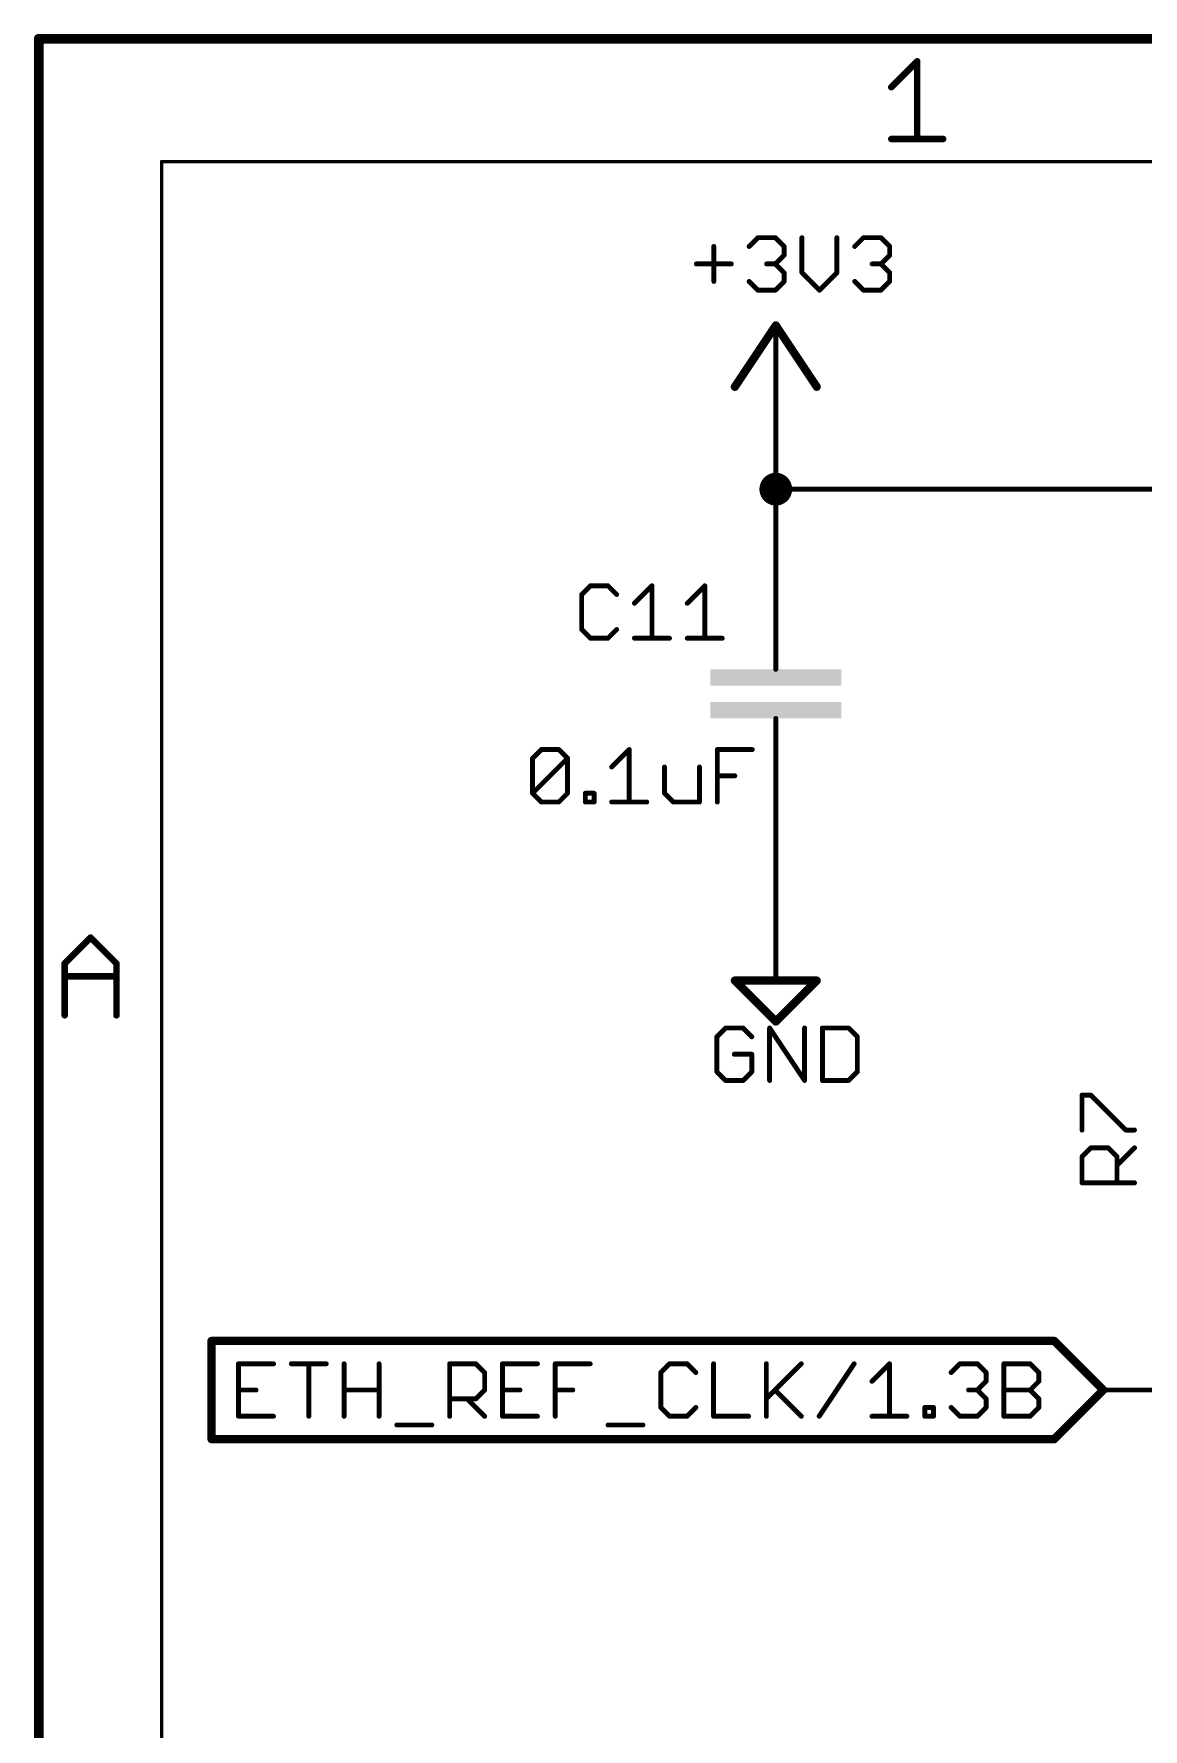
# Model space of a CAD drawing. Extents: x 0 to 388, y 0 to 261.
# Drawn here: x -0.2 to 34.3, y 207.9 to 260.5 of the extents above; entities that cross this region are included whole.
import ezdxf

# ---------------------------------------------------------------- set-up
doc = ezdxf.new("R2010")
doc.units = 0
for name, color, linetype in [('91', 94, 'CONTINUOUS'), ('94', 14, 'CONTINUOUS'), ('95', 251, 'CONTINUOUS'), ('96', 251, 'CONTINUOUS')]:
    doc.layers.add(name, color=color, linetype=linetype)

# ---------------------------------------------------------------- blocks, each defined once
blk = doc.blocks.new('RECT')
blk.add_solid([(-0.5, -0.5), (0.5, -0.5), (-0.5, 0.5), (0.5, 0.5)])

msp = doc.modelspace()

# ---------------------------------------------------------------- linework, layer by layer
at = {"layer": '91', "const_width": 0.1524}
for points in [[(22.86, 246.38), (22.86, 248.92)], [(38.1, 246.38), (22.86, 246.38)], [(22.86, 246.38), (22.86, 243.84)], [(22.86, 233.68), (22.86, 236.22)], [(35.56, 218.44), (33.02, 218.44)]]:
    msp.add_lwpolyline(points, dxfattribs=at)
at = {"layer": '91'}
for points, const_width in [([(22.8981, 248.92, 1), (22.8219, 248.92)], 0.0762), ([(22.86, 246.126, 1), (22.86, 246.634, 1), (22.86, 246.126)], 0.508), ([(22.86, 246.4181, 1), (22.86, 246.3419)], 0.0762), ([(22.8981, 246.38, 1), (22.8219, 246.38)], 0.0762), ([(22.8219, 246.38, 1), (22.8981, 246.38)], 0.0762), ([(22.8219, 243.84, 1), (22.8981, 243.84)], 0.0762), ([(22.8981, 236.22, 1), (22.8219, 236.22)], 0.0762), ([(22.8219, 233.68, 1), (22.8981, 233.68)], 0.0762), ([(33.02, 218.4781, 1), (33.02, 218.4019)], 0.0762)]:
    msp.add_lwpolyline(points, format="xyb", dxfattribs=dict(at, const_width=const_width))
at = {"layer": '94'}
for points, const_width in [([(0, 260.35), (0, 0)], 0.3), ([(387.35, 260.35), (0, 260.35)], 0.3), ([(26.4431, 258.8475), (27.2461, 259.6505)], 0.2032), ([(27.2461, 259.6505), (27.2461, 257.2416)], 0.2032), ([(26.4431, 257.2416), (28.049, 257.2416)], 0.2032), ([(3.81, 256.54), (3.81, 3.81)], 0.1), ([(383.54, 256.54), (3.81, 256.54)], 0.1), ([(22.86, 251.46), (21.59, 249.555)], 0.254), ([(24.13, 249.555), (22.86, 251.46)], 0.254), ([(22.86, 248.92), (22.86, 251.46)], 0.1524), ([(22.86, 243.84), (22.86, 241.3)], 0.1524), ([(22.86, 240.792), (22.86, 241.3)], 0.1524), ([(22.86, 238.76), (22.86, 239.268)], 0.1524), ([(22.86, 236.22), (22.86, 238.76)], 0.1524), ([(22.86, 233.68), (22.86, 231.14)], 0.1524), ([(0.805, 231.6695), (1.6079, 232.4725)], 0.2032), ([(1.6079, 232.4725), (2.4109, 231.6695)], 0.2032), ([(0.805, 230.0636), (0.805, 231.6695)], 0.2032), ([(0.805, 231.268), (2.4109, 231.268)], 0.2032), ([(2.4109, 231.6695), (2.4109, 230.0636)], 0.2032), ([(21.59, 231.14), (24.13, 231.14)], 0.254), ([(22.86, 229.87), (21.59, 231.14)], 0.254), ([(24.13, 231.14), (22.86, 229.87)], 0.254)]:
    msp.add_lwpolyline(points, dxfattribs=dict(at, const_width=const_width))
for points, const_width in [([(0.075, 260.35, 1), (-0.075, 260.35)], 0.15), ([(0, 260.425, 1), (0, 260.275)], 0.15), ([(27.2968, 259.6505, 1), (27.1953, 259.6505)], 0.1016), ([(27.282, 259.6145, 1), (27.2101, 259.6864)], 0.1016), ([(26.4072, 258.8834, 1), (26.479, 258.8116)], 0.1016), ([(26.4431, 257.2924, 1), (26.4431, 257.1908)], 0.1016), ([(27.1953, 257.2416, 1), (27.2968, 257.2416)], 0.1016), ([(28.049, 257.1908, 1), (28.049, 257.2924)], 0.1016), ([(3.835, 256.54, 1), (3.785, 256.54)], 0.05), ([(3.81, 256.565, 1), (3.81, 256.515)], 0.05), ([(22.9128, 251.4952, 1), (22.8072, 251.4248)], 0.127), ([(22.9128, 251.4248, 1), (22.8072, 251.4952)], 0.127), ([(22.8981, 251.46, 1), (22.8219, 251.46)], 0.0762), ([(21.5372, 249.5902, 1), (21.6428, 249.5198)], 0.127), ([(24.0772, 249.5198, 1), (24.1828, 249.5902)], 0.127), ([(22.8219, 248.92, 1), (22.8981, 248.92)], 0.0762), ([(22.8981, 243.84, 1), (22.8219, 243.84)], 0.0762), ([(22.8981, 241.3, 1), (22.8219, 241.3)], 0.0762), ([(22.8219, 241.3, 1), (22.8981, 241.3)], 0.0762), ([(22.8219, 240.792, 1), (22.8981, 240.792)], 0.0762), ([(22.8981, 239.268, 1), (22.8219, 239.268)], 0.0762), ([(22.8981, 238.76, 1), (22.8219, 238.76)], 0.0762), ([(22.8219, 238.76, 1), (22.8981, 238.76)], 0.0762), ([(22.8219, 236.22, 1), (22.8981, 236.22)], 0.0762), ([(22.8981, 233.68, 1), (22.8219, 233.68)], 0.0762), ([(1.6438, 232.5084, 1), (1.572, 232.4365)], 0.1016), ([(1.6438, 232.4365, 1), (1.572, 232.5084)], 0.1016), ([(0.8558, 231.6695, 1), (0.7542, 231.6695)], 0.1016), ([(0.7691, 231.7054, 1), (0.8409, 231.6336)], 0.1016), ([(0.805, 231.3188, 1), (0.805, 231.2172)], 0.1016), ([(2.4617, 231.6695, 1), (2.3601, 231.6695)], 0.1016), ([(2.375, 231.6336, 1), (2.4468, 231.7054)], 0.1016), ([(2.4109, 231.2172, 1), (2.4109, 231.3188)], 0.1016), ([(21.59, 231.2035, 1), (21.59, 231.0765)], 0.127), ([(21.6349, 231.1849, 1), (21.5451, 231.0951)], 0.127), ([(22.8219, 231.14, 1), (22.8981, 231.14)], 0.0762), ([(24.1749, 231.0951, 1), (24.0851, 231.1849)], 0.127), ([(24.13, 231.0765, 1), (24.13, 231.2035)], 0.127), ([(0.7542, 230.0636, 1), (0.8558, 230.0636)], 0.1016), ([(2.3601, 230.0636, 1), (2.4617, 230.0636)], 0.1016), ([(22.8151, 229.9149, 1), (22.9049, 229.8251)], 0.127), ([(22.8151, 229.8251, 1), (22.9049, 229.9149)], 0.127)]:
    msp.add_lwpolyline(points, format="xyb", dxfattribs=dict(at, const_width=const_width))
at = {"layer": '95'}
for points, const_width in [([(17.1114, 243.3842), (16.8402, 243.113)], 0.1524), ([(17.6537, 243.3842), (17.1114, 243.3842)], 0.1524), ([(17.9249, 243.113), (17.6537, 243.3842)], 0.1524), ([(18.4774, 242.8419), (19.0197, 243.3842)], 0.1524), ([(19.0197, 243.3842), (19.0197, 241.7572)], 0.1524), ([(20.1145, 242.8419), (20.6568, 243.3842)], 0.1524), ([(20.6568, 243.3842), (20.6568, 241.7572)], 0.1524), ([(16.8402, 243.113), (16.8402, 242.0284)], 0.1524), ([(16.8402, 242.0284), (17.1114, 241.7572)], 0.1524), ([(17.6537, 241.7572), (17.9249, 242.0284)], 0.1524), ([(17.1114, 241.7572), (17.6537, 241.7572)], 0.1524), ([(18.4774, 241.7572), (19.562, 241.7572)], 0.1524), ([(20.1145, 241.7572), (21.1992, 241.7572)], 0.1524), ([(32.3582, 226.5034), (32.3582, 227.588)], 0.1524), ([(32.3582, 227.588), (32.6294, 227.588)], 0.1524), ([(32.6294, 227.588), (33.714, 226.5034)], 0.1524), ([(33.714, 226.5034), (33.9852, 226.5034)], 0.1524), ([(32.3582, 225.6797), (32.6294, 225.9509)], 0.1524), ([(32.3582, 224.8662), (32.3582, 225.6797)], 0.1524), ([(32.6294, 225.9509), (33.1717, 225.9509)], 0.1524), ([(33.1717, 225.9509), (33.4429, 225.6797)], 0.1524), ([(33.4429, 225.4085), (33.9852, 225.9509)], 0.1524), ([(33.4429, 225.6797), (33.4429, 224.8662)], 0.1524), ([(33.9852, 224.8662), (32.3582, 224.8662)], 0.1524), ([(31.496, 219.964), (5.358, 219.964)], 0.254), ([(5.358, 216.916), (5.358, 219.964)], 0.254), ([(33.02, 218.44), (31.496, 219.964)], 0.254), ([(7.2809, 219.2542), (6.1962, 219.2542)], 0.1524), ([(6.1962, 219.2542), (6.1962, 217.6272)], 0.1524), ([(7.8334, 219.2542), (8.918, 219.2542)], 0.1524), ([(8.3757, 217.6272), (8.3757, 219.2542)], 0.1524), ([(9.4705, 217.6272), (9.4705, 219.2542)], 0.1524), ([(10.5552, 219.2542), (10.5552, 217.6272)], 0.1524), ([(12.7449, 217.6272), (12.7449, 219.2542)], 0.1524), ([(12.7449, 219.2542), (13.5584, 219.2542)], 0.1524), ([(13.5584, 219.2542), (13.8295, 218.983)], 0.1524), ([(15.4667, 219.2542), (14.382, 219.2542)], 0.1524), ([(14.382, 219.2542), (14.382, 217.6272)], 0.1524), ([(16.0192, 217.6272), (16.0192, 219.2542)], 0.1524), ([(16.0192, 219.2542), (17.1038, 219.2542)], 0.1524), ([(19.5646, 219.2542), (19.2935, 218.983)], 0.1524), ([(20.107, 219.2542), (19.5646, 219.2542)], 0.1524), ([(20.3781, 218.983), (20.107, 219.2542)], 0.1524), ([(20.9306, 219.2542), (20.9306, 217.6272)], 0.1524), ([(22.5678, 219.2542), (22.5678, 217.6272)], 0.1524), ([(22.5678, 218.1695), (23.6525, 219.2542)], 0.1524), ([(24.205, 217.6272), (25.2896, 219.2542)], 0.1524), ([(25.8421, 218.7119), (26.3844, 219.2542)], 0.1524), ([(26.3844, 219.2542), (26.3844, 217.6272)], 0.1524), ([(28.2978, 218.983), (28.569, 219.2542)], 0.1524), ([(28.569, 219.2542), (29.1113, 219.2542)], 0.1524), ([(29.1113, 219.2542), (29.3825, 218.983)], 0.1524), ([(29.935, 217.6272), (29.935, 219.2542)], 0.1524), ([(29.935, 219.2542), (30.7485, 219.2542)], 0.1524), ([(30.7485, 219.2542), (31.0197, 218.983)], 0.1524), ([(13.8295, 218.983), (13.8295, 218.4407)], 0.1524), ([(19.2935, 218.983), (19.2935, 217.8984)], 0.1524), ([(29.3825, 218.7119), (29.1113, 218.4407)], 0.1524), ([(29.3825, 218.983), (29.3825, 218.7119)], 0.1524), ([(31.0197, 218.7119), (30.7485, 218.4407)], 0.1524), ([(31.0197, 218.983), (31.0197, 218.7119)], 0.1524), ([(6.1962, 218.4407), (6.7386, 218.4407)], 0.1524), ([(9.4705, 218.4407), (10.5552, 218.4407)], 0.1524), ([(13.5584, 218.1695), (12.7449, 218.1695)], 0.1524), ([(13.2872, 218.1695), (13.8295, 217.6272)], 0.1524), ([(13.8295, 218.4407), (13.5584, 218.1695)], 0.1524), ([(14.382, 218.4407), (14.9243, 218.4407)], 0.1524), ([(16.0192, 218.4407), (16.5615, 218.4407)], 0.1524), ([(22.839, 218.4407), (23.6525, 217.6272)], 0.1524), ([(29.1113, 218.4407), (28.8402, 218.4407)], 0.1524), ([(29.1113, 218.4407), (29.3825, 218.1695)], 0.1524), ([(29.3825, 218.1695), (29.3825, 217.8984)], 0.1524), ([(29.935, 218.4407), (30.7485, 218.4407)], 0.1524), ([(30.7485, 218.4407), (31.0197, 218.1695)], 0.1524), ([(31.0197, 218.1695), (31.0197, 217.8984)], 0.1524), ([(33.02, 218.44), (31.496, 216.916)], 0.254), ([(6.1962, 217.6272), (7.2809, 217.6272)], 0.1524), ([(14.382, 217.6272), (15.4667, 217.6272)], 0.1524), ([(19.2935, 217.8984), (19.5646, 217.6272)], 0.1524), ([(19.5646, 217.6272), (20.107, 217.6272)], 0.1524), ([(20.107, 217.6272), (20.3781, 217.8984)], 0.1524), ([(20.9306, 217.6272), (22.0153, 217.6272)], 0.1524), ([(25.8421, 217.6272), (26.9268, 217.6272)], 0.1524), ([(27.4793, 217.6272), (27.4793, 217.8984)], 0.1524), ([(27.4793, 217.8984), (27.7504, 217.8984)], 0.1524), ([(27.7504, 217.6272), (27.4793, 217.6272)], 0.1524), ([(27.7504, 217.8984), (27.7504, 217.6272)], 0.1524), ([(28.569, 217.6272), (28.2978, 217.8984)], 0.1524), ([(29.1113, 217.6272), (28.569, 217.6272)], 0.1524), ([(29.3825, 217.8984), (29.1113, 217.6272)], 0.1524), ([(30.7485, 217.6272), (29.935, 217.6272)], 0.1524), ([(31.0197, 217.8984), (30.7485, 217.6272)], 0.1524), ([(11.1077, 217.356), (12.1924, 217.356)], 0.1524), ([(17.6563, 217.356), (18.741, 217.356)], 0.1524), ([(31.496, 216.916), (5.358, 216.916)], 0.254)]:
    msp.add_lwpolyline(points, dxfattribs=dict(at, const_width=const_width))
for points, const_width in [([(17.1114, 243.4223, 1), (17.1114, 243.3461)], 0.0762), ([(17.1383, 243.3572, 1), (17.0844, 243.4111)], 0.0762), ([(17.6806, 243.4111, 1), (17.6268, 243.3572)], 0.0762), ([(17.6537, 243.3461, 1), (17.6537, 243.4223)], 0.0762), ([(19.0578, 243.3842, 1), (18.9816, 243.3842)], 0.0762), ([(19.0466, 243.3572, 1), (18.9927, 243.4111)], 0.0762), ([(20.6949, 243.3842, 1), (20.6187, 243.3842)], 0.0762), ([(20.6838, 243.3572, 1), (20.6299, 243.4111)], 0.0762), ([(16.8783, 243.113, 1), (16.8021, 243.113)], 0.0762), ([(16.8133, 243.14, 1), (16.8671, 243.0861)], 0.0762), ([(17.8979, 243.0861, 1), (17.9518, 243.14)], 0.0762), ([(18.4504, 242.8688, 1), (18.5043, 242.8149)], 0.0762), ([(20.0876, 242.8688, 1), (20.1415, 242.8149)], 0.0762), ([(16.8671, 242.0553, 1), (16.8133, 242.0014)], 0.0762), ([(16.8021, 242.0284, 1), (16.8783, 242.0284)], 0.0762), ([(17.9518, 242.0014, 1), (17.8979, 242.0553)], 0.0762), ([(17.1114, 241.7953, 1), (17.1114, 241.7191)], 0.0762), ([(17.0844, 241.7303, 1), (17.1383, 241.7841)], 0.0762), ([(17.6268, 241.7841, 1), (17.6806, 241.7303)], 0.0762), ([(17.6537, 241.7191, 1), (17.6537, 241.7953)], 0.0762), ([(18.4774, 241.7953, 1), (18.4774, 241.7191)], 0.0762), ([(18.9816, 241.7572, 1), (19.0578, 241.7572)], 0.0762), ([(19.562, 241.7191, 1), (19.562, 241.7953)], 0.0762), ([(20.1145, 241.7953, 1), (20.1145, 241.7191)], 0.0762), ([(20.6187, 241.7572, 1), (20.6949, 241.7572)], 0.0762), ([(21.1992, 241.7191, 1), (21.1992, 241.7953)], 0.0762), ([(32.3963, 227.588, 1), (32.3201, 227.588)], 0.0762), ([(32.3582, 227.6261, 1), (32.3582, 227.5499)], 0.0762), ([(32.6563, 227.615, 1), (32.6024, 227.5611)], 0.0762), ([(32.6294, 227.5499, 1), (32.6294, 227.6261)], 0.0762), ([(32.3201, 226.5034, 1), (32.3963, 226.5034)], 0.0762), ([(33.714, 226.5415, 1), (33.714, 226.4653)], 0.0762), ([(33.6871, 226.4764, 1), (33.741, 226.5303)], 0.0762), ([(33.9852, 226.4653, 1), (33.9852, 226.5415)], 0.0762), ([(32.3963, 225.6797, 1), (32.3201, 225.6797)], 0.0762), ([(32.3313, 225.7066, 1), (32.3852, 225.6528)], 0.0762), ([(32.6294, 225.989, 1), (32.6294, 225.9128)], 0.0762), ([(32.6563, 225.9239, 1), (32.6024, 225.9778)], 0.0762), ([(33.1986, 225.9778, 1), (33.1448, 225.9239)], 0.0762), ([(33.1717, 225.9128, 1), (33.1717, 225.989)], 0.0762), ([(33.481, 225.6797, 1), (33.4048, 225.6797)], 0.0762), ([(33.4159, 225.6528, 1), (33.4698, 225.7066)], 0.0762), ([(34.0121, 225.9239, 1), (33.9583, 225.9778)], 0.0762), ([(33.4159, 225.4355, 1), (33.4698, 225.3816)], 0.0762), ([(32.3582, 224.9043, 1), (32.3582, 224.8281)], 0.0762), ([(32.3201, 224.8662, 1), (32.3963, 224.8662)], 0.0762), ([(33.4048, 224.8662, 1), (33.481, 224.8662)], 0.0762), ([(33.9852, 224.8281, 1), (33.9852, 224.9043)], 0.0762), ([(5.358, 220.0275, 1), (5.358, 219.9005)], 0.127), ([(5.4215, 219.964, 1), (5.2945, 219.964)], 0.127), ([(31.5409, 220.0089, 1), (31.4511, 219.9191)], 0.127), ([(31.496, 219.9005, 1), (31.496, 220.0275)], 0.127), ([(6.1962, 219.2923, 1), (6.1962, 219.2161)], 0.0762), ([(6.2343, 219.2542, 1), (6.1581, 219.2542)], 0.0762), ([(7.2809, 219.2161, 1), (7.2809, 219.2923)], 0.0762), ([(7.8334, 219.2923, 1), (7.8334, 219.2161)], 0.0762), ([(8.4138, 219.2542, 1), (8.3376, 219.2542)], 0.0762), ([(8.918, 219.2161, 1), (8.918, 219.2923)], 0.0762), ([(9.5086, 219.2542, 1), (9.4324, 219.2542)], 0.0762), ([(10.5933, 219.2542, 1), (10.5171, 219.2542)], 0.0762), ([(12.783, 219.2542, 1), (12.7068, 219.2542)], 0.0762), ([(12.7449, 219.2923, 1), (12.7449, 219.2161)], 0.0762), ([(13.5853, 219.2811, 1), (13.5314, 219.2272)], 0.0762), ([(13.5584, 219.2161, 1), (13.5584, 219.2923)], 0.0762), ([(14.382, 219.2923, 1), (14.382, 219.2161)], 0.0762), ([(14.4201, 219.2542, 1), (14.3439, 219.2542)], 0.0762), ([(15.4667, 219.2161, 1), (15.4667, 219.2923)], 0.0762), ([(16.0573, 219.2542, 1), (15.9811, 219.2542)], 0.0762), ([(16.0192, 219.2923, 1), (16.0192, 219.2161)], 0.0762), ([(17.1038, 219.2161, 1), (17.1038, 219.2923)], 0.0762), ([(19.5646, 219.2923, 1), (19.5646, 219.2161)], 0.0762), ([(19.5916, 219.2272, 1), (19.5377, 219.2811)], 0.0762), ([(20.1339, 219.2811, 1), (20.08, 219.2272)], 0.0762), ([(20.107, 219.2161, 1), (20.107, 219.2923)], 0.0762), ([(20.9687, 219.2542, 1), (20.8925, 219.2542)], 0.0762), ([(22.6059, 219.2542, 1), (22.5297, 219.2542)], 0.0762), ([(23.6794, 219.2272, 1), (23.6255, 219.2811)], 0.0762), ([(25.3213, 219.2331, 1), (25.2579, 219.2753)], 0.0762), ([(26.4225, 219.2542, 1), (26.3463, 219.2542)], 0.0762), ([(26.4114, 219.2272, 1), (26.3575, 219.2811)], 0.0762), ([(28.569, 219.2923, 1), (28.569, 219.2161)], 0.0762), ([(28.5959, 219.2272, 1), (28.5421, 219.2811)], 0.0762), ([(29.1383, 219.2811, 1), (29.0844, 219.2272)], 0.0762), ([(29.1113, 219.2161, 1), (29.1113, 219.2923)], 0.0762), ([(29.9731, 219.2542, 1), (29.8969, 219.2542)], 0.0762), ([(29.935, 219.2923, 1), (29.935, 219.2161)], 0.0762), ([(30.7754, 219.2811, 1), (30.7216, 219.2272)], 0.0762), ([(30.7485, 219.2161, 1), (30.7485, 219.2923)], 0.0762), ([(13.8676, 218.983, 1), (13.7914, 218.983)], 0.0762), ([(13.8026, 218.9561, 1), (13.8565, 219.01)], 0.0762), ([(19.2665, 219.01, 1), (19.3204, 218.9561)], 0.0762), ([(19.3316, 218.983, 1), (19.2554, 218.983)], 0.0762), ([(20.3512, 218.9561, 1), (20.4051, 219.01)], 0.0762), ([(25.8152, 218.7388, 1), (25.869, 218.6849)], 0.0762), ([(28.2709, 219.01, 1), (28.3248, 218.9561)], 0.0762), ([(29.4206, 218.983, 1), (29.3444, 218.983)], 0.0762), ([(29.3444, 218.7119, 1), (29.4206, 218.7119)], 0.0762), ([(29.3556, 218.9561, 1), (29.4094, 219.01)], 0.0762), ([(29.4094, 218.6849, 1), (29.3556, 218.7388)], 0.0762), ([(31.0578, 218.983, 1), (30.9816, 218.983)], 0.0762), ([(30.9816, 218.7119, 1), (31.0578, 218.7119)], 0.0762), ([(30.9927, 218.9561, 1), (31.0466, 219.01)], 0.0762), ([(31.0466, 218.6849, 1), (30.9927, 218.7388)], 0.0762), ([(6.1962, 218.4788, 1), (6.1962, 218.4026)], 0.0762), ([(6.7386, 218.4026, 1), (6.7386, 218.4788)], 0.0762), ([(9.4705, 218.4788, 1), (9.4705, 218.4026)], 0.0762), ([(10.5552, 218.4026, 1), (10.5552, 218.4788)], 0.0762), ([(12.7449, 218.2076, 1), (12.7449, 218.1314)], 0.0762), ([(13.3141, 218.1965, 1), (13.2602, 218.1426)], 0.0762), ([(13.5314, 218.1965, 1), (13.5853, 218.1426)], 0.0762), ([(13.5584, 218.1314, 1), (13.5584, 218.2076)], 0.0762), ([(13.7914, 218.4407, 1), (13.8676, 218.4407)], 0.0762), ([(13.8565, 218.4138, 1), (13.8026, 218.4676)], 0.0762), ([(14.382, 218.4788, 1), (14.382, 218.4026)], 0.0762), ([(14.9243, 218.4026, 1), (14.9243, 218.4788)], 0.0762), ([(16.0192, 218.4788, 1), (16.0192, 218.4026)], 0.0762), ([(16.5615, 218.4026, 1), (16.5615, 218.4788)], 0.0762), ([(22.5409, 218.1965, 1), (22.5947, 218.1426)], 0.0762), ([(22.8659, 218.4676, 1), (22.812, 218.4138)], 0.0762), ([(28.8402, 218.4788, 1), (28.8402, 218.4026)], 0.0762), ([(29.1383, 218.4676, 1), (29.0844, 218.4138)], 0.0762), ([(29.0844, 218.4676, 1), (29.1383, 218.4138)], 0.0762), ([(29.1113, 218.4026, 1), (29.1113, 218.4788)], 0.0762), ([(29.4206, 218.1695, 1), (29.3444, 218.1695)], 0.0762), ([(29.3556, 218.1426, 1), (29.4094, 218.1965)], 0.0762), ([(29.935, 218.4788, 1), (29.935, 218.4026)], 0.0762), ([(30.7754, 218.4676, 1), (30.7215, 218.4138)], 0.0762), ([(30.7215, 218.4676, 1), (30.7754, 218.4138)], 0.0762), ([(30.7485, 218.4026, 1), (30.7485, 218.4788)], 0.0762), ([(31.0578, 218.1695, 1), (30.9816, 218.1695)], 0.0762), ([(30.9927, 218.1426, 1), (31.0466, 218.1965)], 0.0762), ([(33.0649, 218.3951, 1), (32.9751, 218.4849)], 0.127), ([(32.9751, 218.3951, 1), (33.0649, 218.4849)], 0.127), ([(6.1962, 217.6653, 1), (6.1962, 217.5891)], 0.0762), ([(6.1581, 217.6272, 1), (6.2343, 217.6272)], 0.0762), ([(7.2809, 217.5891, 1), (7.2809, 217.6653)], 0.0762), ([(8.3376, 217.6272, 1), (8.4138, 217.6272)], 0.0762), ([(9.4324, 217.6272, 1), (9.5086, 217.6272)], 0.0762), ([(10.5171, 217.6272, 1), (10.5933, 217.6272)], 0.0762), ([(12.7068, 217.6272, 1), (12.783, 217.6272)], 0.0762), ([(13.8026, 217.6003, 1), (13.8565, 217.6541)], 0.0762), ([(14.382, 217.6653, 1), (14.382, 217.5891)], 0.0762), ([(14.3439, 217.6272, 1), (14.4201, 217.6272)], 0.0762), ([(15.4667, 217.5891, 1), (15.4667, 217.6653)], 0.0762), ([(15.9811, 217.6272, 1), (16.0573, 217.6272)], 0.0762), ([(19.3204, 217.9253, 1), (19.2665, 217.8714)], 0.0762), ([(19.2554, 217.8984, 1), (19.3316, 217.8984)], 0.0762), ([(19.5646, 217.6653, 1), (19.5646, 217.5891)], 0.0762), ([(19.5377, 217.6003, 1), (19.5916, 217.6541)], 0.0762), ([(20.08, 217.6541, 1), (20.1339, 217.6003)], 0.0762), ([(20.107, 217.5891, 1), (20.107, 217.6653)], 0.0762), ([(20.4051, 217.8714, 1), (20.3512, 217.9253)], 0.0762), ([(20.9306, 217.6653, 1), (20.9306, 217.5891)], 0.0762), ([(20.8925, 217.6272, 1), (20.9687, 217.6272)], 0.0762), ([(22.0153, 217.5891, 1), (22.0153, 217.6653)], 0.0762), ([(22.5297, 217.6272, 1), (22.6059, 217.6272)], 0.0762), ([(23.6255, 217.6003, 1), (23.6794, 217.6541)], 0.0762), ([(24.1732, 217.6483, 1), (24.2367, 217.6061)], 0.0762), ([(25.8421, 217.6653, 1), (25.8421, 217.5891)], 0.0762), ([(26.3463, 217.6272, 1), (26.4225, 217.6272)], 0.0762), ([(26.9268, 217.5891, 1), (26.9268, 217.6653)], 0.0762), ([(27.5174, 217.8984, 1), (27.4412, 217.8984)], 0.0762), ([(27.4793, 217.9365, 1), (27.4793, 217.8603)], 0.0762), ([(27.4793, 217.6653, 1), (27.4793, 217.5891)], 0.0762), ([(27.4412, 217.6272, 1), (27.5174, 217.6272)], 0.0762), ([(27.7885, 217.8984, 1), (27.7123, 217.8984)], 0.0762), ([(27.7123, 217.6272, 1), (27.7885, 217.6272)], 0.0762), ([(27.7504, 217.8603, 1), (27.7504, 217.9365)], 0.0762), ([(27.7504, 217.5891, 1), (27.7504, 217.6653)], 0.0762), ([(28.3248, 217.9253, 1), (28.2709, 217.8714)], 0.0762), ([(28.569, 217.6653, 1), (28.569, 217.5891)], 0.0762), ([(28.5421, 217.6003, 1), (28.5959, 217.6541)], 0.0762), ([(29.0844, 217.6541, 1), (29.1383, 217.6003)], 0.0762), ([(29.1113, 217.5891, 1), (29.1113, 217.6653)], 0.0762), ([(29.3444, 217.8984, 1), (29.4206, 217.8984)], 0.0762), ([(29.4094, 217.8714, 1), (29.3556, 217.9253)], 0.0762), ([(29.935, 217.6653, 1), (29.935, 217.5891)], 0.0762), ([(29.8969, 217.6272, 1), (29.9731, 217.6272)], 0.0762), ([(30.7216, 217.6541, 1), (30.7754, 217.6003)], 0.0762), ([(30.7485, 217.5891, 1), (30.7485, 217.6653)], 0.0762), ([(30.9816, 217.8984, 1), (31.0578, 217.8984)], 0.0762), ([(31.0466, 217.8714, 1), (30.9927, 217.9253)], 0.0762), ([(11.1077, 217.3941, 1), (11.1077, 217.3179)], 0.0762), ([(12.1924, 217.3179, 1), (12.1924, 217.3941)], 0.0762), ([(17.6563, 217.3941, 1), (17.6563, 217.3179)], 0.0762), ([(18.741, 217.3179, 1), (18.741, 217.3941)], 0.0762), ([(5.358, 216.9795, 1), (5.358, 216.8525)], 0.127), ([(5.2945, 216.916, 1), (5.4215, 216.916)], 0.127), ([(31.4511, 216.9609, 1), (31.5409, 216.8711)], 0.127), ([(31.496, 216.8525, 1), (31.496, 216.9795)], 0.127)]:
    msp.add_lwpolyline(points, format="xyb", dxfattribs=dict(at, const_width=const_width))
at = {"layer": '96', "const_width": 0.1524}
for points in [[(20.9385, 253.908), (20.9385, 252.8234)], [(22.0334, 253.908), (22.3045, 254.1792)], [(22.3045, 254.1792), (22.8468, 254.1792)], [(22.8468, 254.1792), (23.118, 253.908)], [(23.118, 253.908), (23.118, 253.6369)], [(23.6705, 254.1792), (23.6705, 253.0945)], [(24.7552, 253.0945), (24.7552, 254.1792)], [(25.3077, 253.908), (25.5788, 254.1792)], [(25.5788, 254.1792), (26.1212, 254.1792)], [(26.1212, 254.1792), (26.3923, 253.908)], [(26.3923, 253.908), (26.3923, 253.6369)], [(20.3962, 253.3657), (21.4809, 253.3657)], [(22.8468, 253.3657), (22.5757, 253.3657)], [(23.118, 253.6369), (22.8468, 253.3657)], [(22.8468, 253.3657), (23.118, 253.0945)], [(26.1212, 253.3657), (25.85, 253.3657)], [(26.3923, 253.6369), (26.1212, 253.3657)], [(26.1212, 253.3657), (26.3923, 253.0945)], [(22.3045, 252.5522), (22.0334, 252.8234)], [(23.118, 252.8234), (22.8468, 252.5522)], [(23.118, 253.0945), (23.118, 252.8234)], [(23.6705, 253.0945), (24.2128, 252.5522)], [(24.2128, 252.5522), (24.7552, 253.0945)], [(25.5788, 252.5522), (25.3077, 252.8234)], [(26.3923, 252.8234), (26.1212, 252.5522)], [(26.3923, 253.0945), (26.3923, 252.8234)], [(22.8468, 252.5522), (22.3045, 252.5522)], [(26.1212, 252.5522), (25.5788, 252.5522)], [(15.3162, 238.033), (15.5874, 238.3042)], [(15.5874, 238.3042), (16.1297, 238.3042)], [(16.1297, 238.3042), (16.4009, 238.033)], [(17.7719, 237.7619), (18.3143, 238.3042)], [(18.3143, 238.3042), (18.3143, 236.6772)], [(21.0462, 236.6772), (21.0462, 238.3042)], [(21.0462, 238.3042), (22.1309, 238.3042)], [(15.3162, 236.9484), (15.3162, 238.033)], [(15.3162, 236.9484), (16.4009, 238.033)], [(16.4009, 238.033), (16.4009, 236.9484)], [(19.4091, 237.7619), (19.4091, 236.9484)], [(20.4938, 236.6772), (20.4938, 237.7619)], [(21.0462, 237.4907), (21.5886, 237.4907)], [(15.5874, 236.6772), (15.3162, 236.9484)], [(16.1297, 236.6772), (15.5874, 236.6772)], [(16.4009, 236.9484), (16.1297, 236.6772)], [(16.9534, 236.6772), (16.9534, 236.9484)], [(16.9534, 236.9484), (17.2245, 236.9484)], [(17.2245, 236.6772), (16.9534, 236.6772)], [(17.2245, 236.9484), (17.2245, 236.6772)], [(17.7719, 236.6772), (18.8566, 236.6772)], [(19.4091, 236.9484), (19.6803, 236.6772)], [(19.6803, 236.6772), (20.4938, 236.6772)], [(21.3024, 229.6682), (21.0312, 229.397)], [(21.0312, 229.397), (21.0312, 228.3124)], [(21.8447, 229.6682), (21.3024, 229.6682)], [(22.1159, 229.397), (21.8447, 229.6682)], [(22.6684, 228.0412), (22.6684, 229.6682)], [(22.6684, 229.6682), (23.753, 228.0412)], [(23.753, 228.0412), (23.753, 229.6682)], [(24.3055, 229.6682), (24.3055, 228.0412)], [(25.119, 229.6682), (24.3055, 229.6682)], [(25.3902, 229.397), (25.119, 229.6682)], [(25.3902, 228.3124), (25.3902, 229.397)], [(22.1159, 228.8547), (21.5735, 228.8547)], [(22.1159, 228.3124), (22.1159, 228.8547)], [(21.0312, 228.3124), (21.3024, 228.0412)], [(21.8447, 228.0412), (22.1159, 228.3124)], [(25.119, 228.0412), (25.3902, 228.3124)], [(21.3024, 228.0412), (21.8447, 228.0412)], [(24.3055, 228.0412), (25.119, 228.0412)]]:
    msp.add_lwpolyline(points, dxfattribs=at)
at = {"layer": '96', "const_width": 0.0762}
for points in [[(20.9766, 253.908, 1), (20.9004, 253.908)], [(22.0064, 253.935, 1), (22.0603, 253.8811)], [(22.3045, 254.2173, 1), (22.3045, 254.1411)], [(22.3315, 254.1522, 1), (22.2776, 254.2061)], [(22.8738, 254.2061, 1), (22.8199, 254.1522)], [(22.8468, 254.1411, 1), (22.8468, 254.2173)], [(23.1561, 253.908, 1), (23.0799, 253.908)], [(23.0911, 253.8811, 1), (23.145, 253.935)], [(23.7086, 254.1792, 1), (23.6324, 254.1792)], [(24.7933, 254.1792, 1), (24.7171, 254.1792)], [(25.2807, 253.935, 1), (25.3346, 253.8811)], [(25.5788, 254.2173, 1), (25.5788, 254.1411)], [(25.6058, 254.1522, 1), (25.5519, 254.2061)], [(26.1481, 254.2061, 1), (26.0942, 254.1522)], [(26.1212, 254.1411, 1), (26.1212, 254.2173)], [(26.4304, 253.908, 1), (26.3542, 253.908)], [(26.3654, 253.8811, 1), (26.4193, 253.935)], [(20.3962, 253.4038, 1), (20.3962, 253.3276)], [(21.4809, 253.3276, 1), (21.4809, 253.4038)], [(22.5757, 253.4038, 1), (22.5757, 253.3276)], [(22.8738, 253.3926, 1), (22.8199, 253.3388)], [(22.8199, 253.3926, 1), (22.8738, 253.3388)], [(22.8468, 253.3276, 1), (22.8468, 253.4038)], [(23.0799, 253.6369, 1), (23.1561, 253.6369)], [(23.145, 253.6099, 1), (23.0911, 253.6638)], [(25.85, 253.4038, 1), (25.85, 253.3276)], [(26.1481, 253.3926, 1), (26.0942, 253.3388)], [(26.0942, 253.3926, 1), (26.1481, 253.3388)], [(26.1212, 253.3276, 1), (26.1212, 253.4038)], [(26.3542, 253.6369, 1), (26.4304, 253.6369)], [(26.4193, 253.6099, 1), (26.3654, 253.6638)], [(22.0603, 252.8503, 1), (22.0064, 252.7964)], [(23.1561, 253.0945, 1), (23.0799, 253.0945)], [(23.0911, 253.0676, 1), (23.145, 253.1215)], [(23.145, 252.7964, 1), (23.0911, 252.8503)], [(23.6975, 253.1215, 1), (23.6436, 253.0676)], [(23.6324, 253.0945, 1), (23.7086, 253.0945)], [(24.7171, 253.0945, 1), (24.7933, 253.0945)], [(24.7821, 253.0676, 1), (24.7282, 253.1215)], [(25.3346, 252.8503, 1), (25.2807, 252.7964)], [(26.4304, 253.0945, 1), (26.3542, 253.0945)], [(26.3654, 253.0676, 1), (26.4193, 253.1215)], [(26.4193, 252.7964, 1), (26.3654, 252.8503)], [(20.9004, 252.8234, 1), (20.9766, 252.8234)], [(22.3045, 252.5903, 1), (22.3045, 252.5141)], [(22.2776, 252.5253, 1), (22.3315, 252.5791)], [(22.8199, 252.5791, 1), (22.8738, 252.5253)], [(22.8468, 252.5141, 1), (22.8468, 252.5903)], [(23.0799, 252.8234, 1), (23.1561, 252.8234)], [(24.1859, 252.5791, 1), (24.2398, 252.5253)], [(24.1859, 252.5253, 1), (24.2398, 252.5791)], [(25.5788, 252.5903, 1), (25.5788, 252.5141)], [(25.5519, 252.5253, 1), (25.6058, 252.5791)], [(26.0942, 252.5791, 1), (26.1481, 252.5253)], [(26.1212, 252.5141, 1), (26.1212, 252.5903)], [(26.3542, 252.8234, 1), (26.4304, 252.8234)], [(15.5874, 238.3423, 1), (15.5874, 238.2661)], [(15.6143, 238.2772, 1), (15.5604, 238.3311)], [(16.1566, 238.3311, 1), (16.1028, 238.2772)], [(16.1297, 238.2661, 1), (16.1297, 238.3423)], [(18.3524, 238.3042, 1), (18.2762, 238.3042)], [(18.3412, 238.2772, 1), (18.2873, 238.3311)], [(21.0843, 238.3042, 1), (21.0081, 238.3042)], [(21.0462, 238.3423, 1), (21.0462, 238.2661)], [(22.1309, 238.2661, 1), (22.1309, 238.3423)], [(15.3543, 238.033, 1), (15.2781, 238.033)], [(15.2893, 238.06, 1), (15.3431, 238.0061)], [(16.439, 238.033, 1), (16.3628, 238.033)], [(16.4278, 238.0061, 1), (16.3739, 238.06)], [(16.3739, 238.0061, 1), (16.4278, 238.06)], [(17.745, 237.7888, 1), (17.7989, 237.7349)], [(19.4472, 237.7619, 1), (19.371, 237.7619)], [(20.5319, 237.7619, 1), (20.4557, 237.7619)], [(21.0462, 237.5288, 1), (21.0462, 237.4526)], [(21.5886, 237.4526, 1), (21.5886, 237.5288)], [(15.3431, 236.9753, 1), (15.2893, 236.9214)], [(15.2893, 236.9753, 1), (15.3431, 236.9214)], [(15.2781, 236.9484, 1), (15.3543, 236.9484)], [(15.5874, 236.7153, 1), (15.5874, 236.6391)], [(15.5604, 236.6503, 1), (15.6143, 236.7041)], [(16.1028, 236.7041, 1), (16.1566, 236.6503)], [(16.1297, 236.6391, 1), (16.1297, 236.7153)], [(16.3628, 236.9484, 1), (16.439, 236.9484)], [(16.4278, 236.9214, 1), (16.3739, 236.9753)], [(16.9915, 236.9484, 1), (16.9153, 236.9484)], [(16.9534, 236.9865, 1), (16.9534, 236.9103)], [(16.9534, 236.7153, 1), (16.9534, 236.6391)], [(16.9153, 236.6772, 1), (16.9915, 236.6772)], [(17.2626, 236.9484, 1), (17.1864, 236.9484)], [(17.1864, 236.6772, 1), (17.2626, 236.6772)], [(17.2245, 236.9103, 1), (17.2245, 236.9865)], [(17.2245, 236.6391, 1), (17.2245, 236.7153)], [(17.7719, 236.7153, 1), (17.7719, 236.6391)], [(18.2762, 236.6772, 1), (18.3524, 236.6772)], [(18.8566, 236.6391, 1), (18.8566, 236.7153)], [(19.436, 236.9753, 1), (19.3821, 236.9214)], [(19.371, 236.9484, 1), (19.4472, 236.9484)], [(19.6803, 236.7153, 1), (19.6803, 236.6391)], [(19.6533, 236.6503, 1), (19.7072, 236.7041)], [(20.4557, 236.6772, 1), (20.5319, 236.6772)], [(20.4938, 236.6391, 1), (20.4938, 236.7153)], [(21.0081, 236.6772, 1), (21.0843, 236.6772)], [(21.0693, 229.397, 1), (20.9931, 229.397)], [(21.0043, 229.424, 1), (21.0581, 229.3701)], [(21.3024, 229.7063, 1), (21.3024, 229.6301)], [(21.3293, 229.6412, 1), (21.2754, 229.6951)], [(21.8716, 229.6951, 1), (21.8178, 229.6412)], [(21.8447, 229.6301, 1), (21.8447, 229.7063)], [(22.0889, 229.3701, 1), (22.1428, 229.424)], [(22.7065, 229.6682, 1), (22.6303, 229.6682)], [(22.7001, 229.6893, 1), (22.6367, 229.6471)], [(23.7911, 229.6682, 1), (23.7149, 229.6682)], [(24.3436, 229.6682, 1), (24.2674, 229.6682)], [(24.3055, 229.7063, 1), (24.3055, 229.6301)], [(25.1459, 229.6951, 1), (25.0921, 229.6412)], [(25.119, 229.6301, 1), (25.119, 229.7063)], [(25.4283, 229.397, 1), (25.3521, 229.397)], [(25.3632, 229.3701, 1), (25.4171, 229.424)], [(21.5735, 228.8928, 1), (21.5735, 228.8166)], [(22.154, 228.8547, 1), (22.0778, 228.8547)], [(22.1159, 228.8166, 1), (22.1159, 228.8928)], [(21.0581, 228.3393, 1), (21.0043, 228.2854)], [(20.9931, 228.3124, 1), (21.0693, 228.3124)], [(22.0778, 228.3124, 1), (22.154, 228.3124)], [(22.1428, 228.2854, 1), (22.0889, 228.3393)], [(25.3521, 228.3124, 1), (25.4283, 228.3124)], [(25.4171, 228.2854, 1), (25.3632, 228.3393)], [(21.3024, 228.0793, 1), (21.3024, 228.0031)], [(21.2754, 228.0143, 1), (21.3293, 228.0681)], [(21.8178, 228.0681, 1), (21.8716, 228.0143)], [(21.8447, 228.0031, 1), (21.8447, 228.0793)], [(22.6303, 228.0412, 1), (22.7065, 228.0412)], [(23.7149, 228.0412, 1), (23.7911, 228.0412)], [(23.7213, 228.0201, 1), (23.7847, 228.0623)], [(24.3055, 228.0793, 1), (24.3055, 228.0031)], [(24.2674, 228.0412, 1), (24.3436, 228.0412)], [(25.0921, 228.0681, 1), (25.1459, 228.0143)], [(25.119, 228.0031, 1), (25.119, 228.0793)]]:
    msp.add_lwpolyline(points, format="xyb", dxfattribs=at)

# ---------------------------------------------------------------- block references
at = {"layer": '94', "xscale": 4.064, "yscale": 0.508, "rotation": 180}
for p in [(22.86, 240.538), (22.86, 239.522)]:
    msp.add_blockref('RECT', p, dxfattribs=at)

doc.saveas('drawing.dxf')
